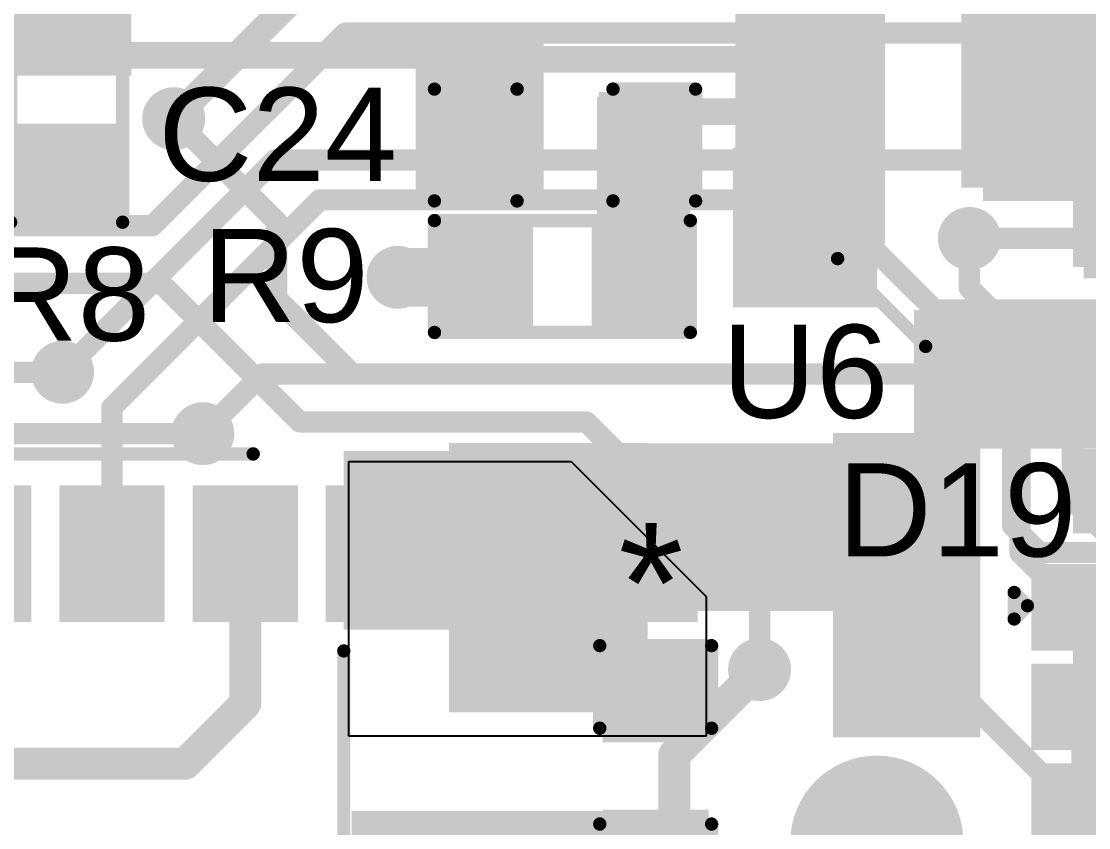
# Model space of a CAD drawing. Header units: millimetres. Extents: x -35.7 to 35.7, y -3.2 to 68.2.
# Drawn here: x 1.04 to 11.21, y 8.12 to 15.81 of the extents above; entities that cross this region are included whole.
import ezdxf

# ---------------------------------------------------------------- set-up
doc = ezdxf.new("R2010")
doc.units = ezdxf.units.MM
for name, color, linetype in [('BottomLayer', 5, 'Continuous'), ('BottomPaste', 16, 'Continuous'), ('BottomSolder', 6, 'Continuous'), ('Mechanical2', 216, 'Continuous'), ('PadHoleLayer', 156, 'Continuous'), ('TopLayer', 1, 'Continuous'), ('TopOverlay', 2, 'Continuous'), ('TopPaste', 8, 'Continuous'), ('TopSolder', 216, 'Continuous'), ('ViaHoleLayer', 16, 'Continuous')]:
    doc.layers.add(name, color=color, linetype=linetype)
doc.styles.add('Arial', font='', dxfattribs={"height": 0.2})
doc.styles.get('Arial').set_extended_font_data('Arial')

# ---------------------------------------------------------------- blocks, each defined once
blk = doc.blocks.new('SOT_23_6_12')
at = {"layer": 'TopLayer'}
for points in [[(-1.92, 1.26), (-0.7, 1.26), (-0.7, 0.64), (-1.92, 0.64)], [(0.7, 1.26), (1.92, 1.26), (1.92, 0.64), (0.7, 0.64)], [(-1.92, 0.31), (-0.7, 0.31), (-0.7, -0.31), (-1.92, -0.31)], [(0.7, 0.31), (1.92, 0.31), (1.92, -0.31), (0.7, -0.31)], [(-1.92, -0.64), (-0.7, -0.64), (-0.7, -1.26), (-1.92, -1.26)], [(0.7, -0.64), (1.92, -0.64), (1.92, -1.26), (0.7, -1.26)]]:
    blk.add_hatch(color=1, dxfattribs=at).paths.add_polyline_path(points)
at = {"layer": 'TopPaste'}
for points in [[(-1.92, 1.26), (-0.7, 1.26), (-0.7, 0.64), (-1.92, 0.64)], [(0.7, 1.26), (1.92, 1.26), (1.92, 0.64), (0.7, 0.64)], [(-1.92, 0.31), (-0.7, 0.31), (-0.7, -0.31), (-1.92, -0.31)], [(0.7, 0.31), (1.92, 0.31), (1.92, -0.31), (0.7, -0.31)], [(-1.92, -0.64), (-0.7, -0.64), (-0.7, -1.26), (-1.92, -1.26)], [(0.7, -0.64), (1.92, -0.64), (1.92, -1.26), (0.7, -1.26)]]:
    blk.add_hatch(color=8, dxfattribs=at).paths.add_polyline_path(points)
at = {"layer": 'TopSolder'}
for points in [[(-2.022, 1.362), (-0.598, 1.362), (-0.598, 0.538), (-2.022, 0.538)], [(0.598, 1.362), (2.022, 1.362), (2.022, 0.538), (0.598, 0.538)], [(-2.022, 0.412), (-0.598, 0.412), (-0.598, -0.412), (-2.022, -0.412)], [(0.598, 0.412), (2.022, 0.412), (2.022, -0.412), (0.598, -0.412)], [(-2.022, -0.538), (-0.598, -0.538), (-0.598, -1.362), (-2.022, -1.362)], [(0.598, -0.538), (2.022, -0.538), (2.022, -1.362), (0.598, -1.362)]]:
    blk.add_hatch(color=216, dxfattribs=at).paths.add_polyline_path(points)
at = {"layer": 'TopOverlay', "const_width": 0.127}
for points in [[(-0.889, 1.524), (0.864, 1.524)], [(-0.889, 1.424), (-0.889, 1.524)], [(0.864, 1.424), (0.864, 1.524)], [(-2.184, 1.092), (-2.057, 0.965)], [(-2.184, 0.838), (-2.184, 1.092)], [(-2.184, 0.838), (-2.057, 0.965)], [(-0.889, -1.524), (-0.889, -1.424)], [(0.864, -1.524), (0.864, -1.424)], [(-0.889, -1.524), (0.864, -1.524)]]:
    blk.add_lwpolyline(points, dxfattribs=at)
at = {"layer": 'TopOverlay', "const_width": 0.0635}
for points in [[(-0.921, 1.524, 1), (-0.857, 1.524, 1)], [(-0.921, 1.524, 1), (-0.857, 1.524, 1)], [(0.832, 1.524, 1), (0.895, 1.524, 1)], [(0.832, 1.524, 1), (0.895, 1.524, 1)], [(-0.921, 1.424, 1), (-0.857, 1.424, 1)], [(0.832, 1.424, 1), (0.895, 1.424, 1)], [(-2.216, 1.092, 1), (-2.153, 1.092, 1)], [(-2.216, 1.092, 1), (-2.153, 1.092, 1)], [(-2.089, 0.965, 1), (-2.026, 0.965, 1)], [(-2.089, 0.965, 1), (-2.026, 0.965, 1)], [(-2.216, 0.838, 1), (-2.153, 0.838, 1)], [(-2.216, 0.838, 1), (-2.153, 0.838, 1)], [(-0.921, -1.424, 1), (-0.857, -1.424, 1)], [(0.832, -1.424, 1), (0.895, -1.424, 1)], [(-0.921, -1.524, 1), (-0.857, -1.524, 1)], [(-0.921, -1.524, 1), (-0.857, -1.524, 1)], [(0.832, -1.524, 1), (0.895, -1.524, 1)], [(0.832, -1.524, 1), (0.895, -1.524, 1)]]:
    blk.add_lwpolyline(points, format="xyb", close=True, dxfattribs=at)
blk = doc.blocks.new('TACTILE_SWITCH_13MM_ACTUATOR_34')
at = {"layer": 'TopLayer'}
blk.add_hatch(color=1, dxfattribs=at).paths.add_polyline_path([(-5.25, -1.5), (-3.25, -1.5), (-3.25, -3), (-5.25, -3)])
at = {"layer": 'TopPaste'}
blk.add_hatch(color=8, dxfattribs=at).paths.add_polyline_path([(-5.25, -1.5), (-3.25, -1.5), (-3.25, -3), (-5.25, -3)])
at = {"layer": 'TopSolder'}
blk.add_hatch(color=216, dxfattribs=at).paths.add_polyline_path([(-5.352, -1.398), (-3.148, -1.398), (-3.148, -3.102), (-5.352, -3.102)])
at = {"layer": 'TopOverlay', "const_width": 0.127}
for points in [[(-3.15, 1.194), (-3.15, -1.194)], [(2.388, -3.073), (-2.286, -3.073)]]:
    blk.add_lwpolyline(points, dxfattribs=at)
at = {"layer": 'TopOverlay', "const_width": 0.0635}
for points in [[(-3.181, -1.194, 1), (-3.118, -1.194, 1)], [(-2.318, -3.073, 1), (-2.254, -3.073, 1)]]:
    blk.add_lwpolyline(points, format="xyb", close=True, dxfattribs=at)
blk = doc.blocks.new('RES0603_35')
at = {"layer": 'TopLayer'}
for points in [[(-0.381, 0.4445), (-0.381, -0.4445), (-1.143, -0.4445), (-1.143, 0.4445)], [(1.143, 0.4445), (1.143, -0.4445), (0.381, -0.4445), (0.381, 0.4445)]]:
    blk.add_hatch(color=1, dxfattribs=at).paths.add_polyline_path(points)
at = {"layer": 'TopPaste'}
for points in [[(-0.381, 0.4445), (-0.381, -0.4445), (-1.143, -0.4445), (-1.143, 0.4445)], [(1.143, 0.4445), (1.143, -0.4445), (0.381, -0.4445), (0.381, 0.4445)]]:
    blk.add_hatch(color=8, dxfattribs=at).paths.add_polyline_path(points)
at = {"layer": 'TopSolder'}
for points in [[(-0.2794, 0.5461), (-0.2794, -0.5461), (-1.2446, -0.5461), (-1.2446, 0.5461)], [(1.2446, 0.5461), (1.2446, -0.5461), (0.2794, -0.5461), (0.2794, 0.5461)]]:
    blk.add_hatch(color=216, dxfattribs=at).paths.add_polyline_path(points)
at = {"layer": 'TopOverlay', "const_width": 0.127}
for points in [[(-1.2192, -0.5334), (-1.2192, 0.5334)], [(-1.2192, 0.5334), (1.2192, 0.5334)], [(1.2192, -0.5334), (1.2192, 0.5334)], [(-1.2192, -0.5334), (1.2192, -0.5334)]]:
    blk.add_lwpolyline(points, dxfattribs=at)
at = {"layer": 'TopOverlay', "const_width": 0.0635}
for points in [[(-1.25095, 0.5334, 1), (-1.18745, 0.5334, 1)], [(-1.25095, 0.5334, 1), (-1.18745, 0.5334, 1)], [(1.18745, 0.5334, 1), (1.25095, 0.5334, 1)], [(1.18745, 0.5334, 1), (1.25095, 0.5334, 1)], [(-1.25095, -0.5334, 1), (-1.18745, -0.5334, 1)], [(-1.25095, -0.5334, 1), (-1.18745, -0.5334, 1)], [(1.18745, -0.5334, 1), (1.25095, -0.5334, 1)], [(1.18745, -0.5334, 1), (1.25095, -0.5334, 1)]]:
    blk.add_lwpolyline(points, format="xyb", close=True, dxfattribs=at)
blk = doc.blocks.new('16_SOIC_B_37')
at = {"layer": 'BottomLayer'}
for points in [[(3.65, 4.745), (5.65, 4.745), (5.65, 4.145), (3.65, 4.145)], [(3.65, 3.475), (5.65, 3.475), (5.65, 2.875), (3.65, 2.875)], [(3.65, 2.205), (5.65, 2.205), (5.65, 1.605), (3.65, 1.605)], [(3.65, 0.935), (5.65, 0.935), (5.65, 0.335), (3.65, 0.335)], [(3.65, -0.335), (5.65, -0.335), (5.65, -0.935), (3.65, -0.935)], [(3.65, -1.605), (5.65, -1.605), (5.65, -2.205), (3.65, -2.205)]]:
    blk.add_hatch(color=5, dxfattribs=at).paths.add_polyline_path(points)
at = {"layer": 'BottomPaste'}
for points in [[(3.65, 4.745), (5.65, 4.745), (5.65, 4.145), (3.65, 4.145)], [(3.65, 3.475), (5.65, 3.475), (5.65, 2.875), (3.65, 2.875)], [(3.65, 2.205), (5.65, 2.205), (5.65, 1.605), (3.65, 1.605)], [(3.65, 0.935), (5.65, 0.935), (5.65, 0.335), (3.65, 0.335)], [(3.65, -0.335), (5.65, -0.335), (5.65, -0.935), (3.65, -0.935)], [(3.65, -1.605), (5.65, -1.605), (5.65, -2.205), (3.65, -2.205)]]:
    blk.add_hatch(color=16, dxfattribs=at).paths.add_polyline_path(points)
at = {"layer": 'BottomSolder'}
for points in [[(3.548, 4.847), (5.752, 4.847), (5.752, 4.043), (3.548, 4.043)], [(3.548, 3.577), (5.752, 3.577), (5.752, 2.773), (3.548, 2.773)], [(3.548, 2.307), (5.752, 2.307), (5.752, 1.503), (3.548, 1.503)], [(3.548, 1.037), (5.752, 1.037), (5.752, 0.233), (3.548, 0.233)], [(3.548, -0.233), (5.752, -0.233), (5.752, -1.037), (3.548, -1.037)], [(3.548, -1.503), (5.752, -1.503), (5.752, -2.307), (3.548, -2.307)]]:
    blk.add_hatch(color=6, dxfattribs=at).paths.add_polyline_path(points)
blk = doc.blocks.new('CAP_0603_94')
at = {"layer": 'TopLayer'}
for points in [[(-0.381, 0.445), (-0.381, -0.445), (-1.143, -0.445), (-1.143, 0.445)], [(1.143, 0.445), (1.143, -0.445), (0.381, -0.445), (0.381, 0.445)]]:
    blk.add_hatch(color=1, dxfattribs=at).paths.add_polyline_path(points)
at = {"layer": 'TopPaste'}
for points in [[(-0.381, 0.445), (-0.381, -0.445), (-1.143, -0.445), (-1.143, 0.445)], [(1.143, 0.445), (1.143, -0.445), (0.381, -0.445), (0.381, 0.445)]]:
    blk.add_hatch(color=8, dxfattribs=at).paths.add_polyline_path(points)
at = {"layer": 'TopSolder'}
for points in [[(-0.321, 0.504), (-0.321, -0.504), (-1.203, -0.504), (-1.203, 0.504)], [(1.203, 0.504), (1.203, -0.504), (0.321, -0.504), (0.321, 0.504)]]:
    blk.add_hatch(color=216, dxfattribs=at).paths.add_polyline_path(points)
at = {"layer": 'TopOverlay', "const_width": 0.127}
for points in [[(-0.457, 0.533), (-1.245, 0.533)], [(-1.245, -0.533), (-1.245, 0.533)], [(1.245, 0.533), (0.457, 0.533)], [(1.245, -0.533), (1.245, 0.533)], [(-0.457, -0.533), (-1.245, -0.533)], [(1.245, -0.533), (0.457, -0.533)]]:
    blk.add_lwpolyline(points, dxfattribs=at)
at = {"layer": 'TopOverlay', "const_width": 0.0635}
for points in [[(-1.276, 0.533, 1), (-1.213, 0.533, 1)], [(-1.276, 0.533, 1), (-1.213, 0.533, 1)], [(-0.489, 0.533, 1), (-0.425, 0.533, 1)], [(0.425, 0.533, 1), (0.489, 0.533, 1)], [(1.213, 0.533, 1), (1.276, 0.533, 1)], [(1.213, 0.533, 1), (1.276, 0.533, 1)], [(-1.276, -0.533, 1), (-1.213, -0.533, 1)], [(-1.276, -0.533, 1), (-1.213, -0.533, 1)], [(-0.489, -0.533, 1), (-0.425, -0.533, 1)], [(0.425, -0.533, 1), (0.489, -0.533, 1)], [(1.213, -0.533, 1), (1.276, -0.533, 1)], [(1.213, -0.533, 1), (1.276, -0.533, 1)]]:
    blk.add_lwpolyline(points, format="xyb", close=True, dxfattribs=at)
blk = doc.blocks.new('C___0603_110')
at = {"layer": 'TopLayer'}
for points in [[(-0.381, 0.445), (-0.381, -0.445), (-1.143, -0.445), (-1.143, 0.445)], [(1.143, 0.445), (1.143, -0.445), (0.381, -0.445), (0.381, 0.445)]]:
    blk.add_hatch(color=1, dxfattribs=at).paths.add_polyline_path(points)
at = {"layer": 'TopPaste'}
for points in [[(-0.381, 0.445), (-0.381, -0.445), (-1.143, -0.445), (-1.143, 0.445)], [(1.143, 0.445), (1.143, -0.445), (0.381, -0.445), (0.381, 0.445)]]:
    blk.add_hatch(color=8, dxfattribs=at).paths.add_polyline_path(points)
at = {"layer": 'TopSolder'}
for points in [[(-0.321, 0.504), (-0.321, -0.504), (-1.203, -0.504), (-1.203, 0.504)], [(1.203, 0.504), (1.203, -0.504), (0.321, -0.504), (0.321, 0.504)]]:
    blk.add_hatch(color=216, dxfattribs=at).paths.add_polyline_path(points)
at = {"layer": 'TopOverlay', "const_width": 0.127}
for points in [[(-1.245, 0.533), (-0.457, 0.533)], [(-1.245, -0.533), (-1.245, 0.533)], [(0.457, 0.533), (1.245, 0.533)], [(1.245, -0.533), (1.245, 0.533)], [(-1.245, -0.533), (-0.457, -0.533)], [(0.457, -0.533), (1.245, -0.533)]]:
    blk.add_lwpolyline(points, dxfattribs=at)
at = {"layer": 'TopOverlay', "const_width": 0.0635}
for points in [[(-1.276, 0.533, 1), (-1.213, 0.533, 1)], [(-1.276, 0.533, 1), (-1.213, 0.533, 1)], [(-0.489, 0.533, 1), (-0.425, 0.533, 1)], [(0.425, 0.533, 1), (0.489, 0.533, 1)], [(1.213, 0.533, 1), (1.276, 0.533, 1)], [(1.213, 0.533, 1), (1.276, 0.533, 1)], [(-1.276, -0.533, 1), (-1.213, -0.533, 1)], [(-1.276, -0.533, 1), (-1.213, -0.533, 1)], [(-0.489, -0.533, 1), (-0.425, -0.533, 1)], [(0.425, -0.533, 1), (0.489, -0.533, 1)], [(1.213, -0.533, 1), (1.276, -0.533, 1)], [(1.213, -0.533, 1), (1.276, -0.533, 1)]]:
    blk.add_lwpolyline(points, format="xyb", close=True, dxfattribs=at)
blk = doc.blocks.new('M55_7012642R_B_133')
at = {"layer": 'BottomLayer'}
for points in [[(-10.715, -1.1), (-9.515, -1.1), (-9.515, -3.8), (-10.715, -3.8)], [(-7.22, -3.3), (-8.02, -3.3), (-8.02, -2.2), (-7.22, -2.2)], [(-5.95, -3.3), (-6.75, -3.3), (-6.75, -2.2), (-5.95, -2.2)], [(-4.68, -3.3), (-5.48, -3.3), (-5.48, -2.2), (-4.68, -2.2)], [(-3.41, -3.3), (-4.21, -3.3), (-4.21, -2.2), (-3.41, -2.2)], [(-2.14, -3.3), (-2.94, -3.3), (-2.94, -2.2), (-2.14, -2.2)]]:
    blk.add_hatch(color=5, dxfattribs=at).paths.add_polyline_path(points)
at = {"layer": 'BottomPaste'}
for points in [[(-10.715, -1.1), (-9.515, -1.1), (-9.515, -3.8), (-10.715, -3.8)], [(-7.22, -3.3), (-8.02, -3.3), (-8.02, -2.2), (-7.22, -2.2)], [(-5.95, -3.3), (-6.75, -3.3), (-6.75, -2.2), (-5.95, -2.2)], [(-4.68, -3.3), (-5.48, -3.3), (-5.48, -2.2), (-4.68, -2.2)], [(-3.41, -3.3), (-4.21, -3.3), (-4.21, -2.2), (-3.41, -2.2)], [(-2.14, -3.3), (-2.94, -3.3), (-2.94, -2.2), (-2.14, -2.2)]]:
    blk.add_hatch(color=16, dxfattribs=at).paths.add_polyline_path(points)
at = {"layer": 'BottomSolder'}
for points in [[(-10.817, -0.998), (-9.413, -0.998), (-9.413, -3.902), (-10.817, -3.902)], [(-7.118, -3.402), (-8.122, -3.402), (-8.122, -2.098), (-7.118, -2.098)], [(-5.848, -3.402), (-6.852, -3.402), (-6.852, -2.098), (-5.848, -2.098)], [(-4.578, -3.402), (-5.582, -3.402), (-5.582, -2.098), (-4.578, -2.098)], [(-3.308, -3.402), (-4.312, -3.402), (-4.312, -2.098), (-3.308, -2.098)], [(-2.038, -3.402), (-3.042, -3.402), (-3.042, -2.098), (-2.038, -2.098)], [(-0.768, -3.402), (-1.772, -3.402), (-1.772, -2.098), (-0.768, -2.098)]]:
    blk.add_hatch(color=6, dxfattribs=at).paths.add_polyline_path(points)
at = {"layer": 'PadHoleLayer'}
h = blk.add_hatch(color=156, dxfattribs=at)
edge = h.paths.add_edge_path()
edge.add_arc((-9.83, 0), 0.825, 0, 360)
blk = doc.blocks.new('RES0603_146')
at = {"layer": 'TopLayer'}
for points in [[(-0.381, 0.4445), (-0.381, -0.4445), (-1.143, -0.4445), (-1.143, 0.4445)], [(1.143, 0.4445), (1.143, -0.4445), (0.381, -0.4445), (0.381, 0.4445)]]:
    blk.add_hatch(color=1, dxfattribs=at).paths.add_polyline_path(points)
at = {"layer": 'TopPaste'}
for points in [[(-0.381, 0.4445), (-0.381, -0.4445), (-1.143, -0.4445), (-1.143, 0.4445)], [(1.143, 0.4445), (1.143, -0.4445), (0.381, -0.4445), (0.381, 0.4445)]]:
    blk.add_hatch(color=8, dxfattribs=at).paths.add_polyline_path(points)
at = {"layer": 'TopSolder'}
for points in [[(-0.2794, 0.5461), (-0.2794, -0.5461), (-1.2446, -0.5461), (-1.2446, 0.5461)], [(1.2446, 0.5461), (1.2446, -0.5461), (0.2794, -0.5461), (0.2794, 0.5461)]]:
    blk.add_hatch(color=216, dxfattribs=at).paths.add_polyline_path(points)
at = {"layer": 'TopOverlay', "const_width": 0.127}
for points in [[(-1.2192, 0.5334), (1.2192, 0.5334)], [(-1.2192, 0.5334), (-1.2192, -0.5334)], [(1.2192, 0.5334), (1.2192, -0.5334)], [(-1.2192, -0.5334), (1.2192, -0.5334)]]:
    blk.add_lwpolyline(points, dxfattribs=at)
at = {"layer": 'TopOverlay', "const_width": 0.0635}
for points in [[(-1.25095, 0.5334, 1), (-1.18745, 0.5334, 1)], [(-1.25095, 0.5334, 1), (-1.18745, 0.5334, 1)], [(1.18745, 0.5334, 1), (1.25095, 0.5334, 1)], [(1.18745, 0.5334, 1), (1.25095, 0.5334, 1)], [(-1.25095, -0.5334, 1), (-1.18745, -0.5334, 1)], [(-1.25095, -0.5334, 1), (-1.18745, -0.5334, 1)], [(1.18745, -0.5334, 1), (1.25095, -0.5334, 1)], [(1.18745, -0.5334, 1), (1.25095, -0.5334, 1)]]:
    blk.add_lwpolyline(points, format="xyb", close=True, dxfattribs=at)
blk = doc.blocks.new('48_TQFP_EP__7X7__165')
at = {"layer": 'TopLayer'}
for points in [[(2.5, 2.5), (2.5, -2.5), (-2.5, -2.5), (-2.5, 2.5)], [(-3.64, -0.59), (-3.64, -0.91), (-4.86, -0.91), (-4.86, -0.59)], [(-3.64, -1.09), (-3.64, -1.41), (-4.86, -1.41), (-4.86, -1.09)], [(-3.64, -1.59), (-3.64, -1.91), (-4.86, -1.91), (-4.86, -1.59)], [(-3.64, -2.09), (-3.64, -2.41), (-4.86, -2.41), (-4.86, -2.09)], [(-3.64, -2.59), (-3.64, -2.91), (-4.86, -2.91), (-4.86, -2.59)], [(-2.59, -3.64), (-2.59, -4.86), (-2.91, -4.86), (-2.91, -3.64)], [(-2.09, -3.64), (-2.09, -4.86), (-2.41, -4.86), (-2.41, -3.64)], [(-1.59, -3.64), (-1.59, -4.86), (-1.91, -4.86), (-1.91, -3.64)]]:
    blk.add_hatch(color=1, dxfattribs=at).paths.add_polyline_path(points)
at = {"layer": 'TopPaste'}
for points in [[(2.5, 2.5), (2.5, -2.5), (-2.5, -2.5), (-2.5, 2.5)], [(-3.64, -0.59), (-3.64, -0.91), (-4.86, -0.91), (-4.86, -0.59)], [(-3.64, -1.09), (-3.64, -1.41), (-4.86, -1.41), (-4.86, -1.09)], [(-3.64, -1.59), (-3.64, -1.91), (-4.86, -1.91), (-4.86, -1.59)], [(-3.64, -2.09), (-3.64, -2.41), (-4.86, -2.41), (-4.86, -2.09)], [(-3.64, -2.59), (-3.64, -2.91), (-4.86, -2.91), (-4.86, -2.59)], [(-2.59, -3.64), (-2.59, -4.86), (-2.91, -4.86), (-2.91, -3.64)], [(-2.09, -3.64), (-2.09, -4.86), (-2.41, -4.86), (-2.41, -3.64)], [(-1.59, -3.64), (-1.59, -4.86), (-1.91, -4.86), (-1.91, -3.64)]]:
    blk.add_hatch(color=8, dxfattribs=at).paths.add_polyline_path(points)
at = {"layer": 'TopSolder'}
for points in [[(2.602, 2.602), (2.602, -2.602), (-2.602, -2.602), (-2.602, 2.602)], [(-3.538, -0.488), (-3.538, -1.012), (-4.962, -1.012), (-4.962, -0.488)], [(-3.538, -0.988), (-3.538, -1.512), (-4.962, -1.512), (-4.962, -0.988)], [(-3.538, -1.488), (-3.538, -2.012), (-4.962, -2.012), (-4.962, -1.488)], [(-3.538, -1.988), (-3.538, -2.512), (-4.962, -2.512), (-4.962, -1.988)], [(-3.538, -2.488), (-3.538, -3.012), (-4.962, -3.012), (-4.962, -2.488)], [(-2.488, -3.538), (-2.488, -4.962), (-3.012, -4.962), (-3.012, -3.538)], [(-1.988, -3.538), (-1.988, -4.962), (-2.512, -4.962), (-2.512, -3.538)], [(-1.488, -3.538), (-1.488, -4.962), (-2.012, -4.962), (-2.012, -3.538)]]:
    blk.add_hatch(color=216, dxfattribs=at).paths.add_polyline_path(points)
at = {"layer": 'TopOverlay', "const_width": 0.127}
blk.add_lwpolyline([(-3.988, -3.15), (-3.15, -3.988)], dxfattribs=at)
at = {"layer": 'TopOverlay', "const_width": 0.0635}
for points in [[(-4.02, -3.15, 1), (-3.956, -3.15, 1)], [(-3.181, -3.988, 1), (-3.118, -3.988, 1)]]:
    blk.add_lwpolyline(points, format="xyb", close=True, dxfattribs=at)

msp = doc.modelspace()

# ---------------------------------------------------------------- hatches: boundary and pattern name
at = {"layer": 'BottomLayer'}
h = msp.add_hatch(color=5, dxfattribs=at)
edge = h.paths.add_edge_path()
edge.add_arc((10.541, 15.088), 0.3, 0, 360)
h = msp.add_hatch(color=5, dxfattribs=at)
edge = h.paths.add_edge_path()
edge.add_arc((2.493, 14.881), 0.3, 0, 360)
for points in [[(11.165, 13.36), (13.165, 13.36), (13.165, 14.168), (11.165, 14.168)], [(7.01, 11.788), (5.116, 11.788), (5.116, 9.22), (7.01, 9.22)], [(5.283, 10.185), (10.084, 10.185), (10.084, 11.786), (5.283, 11.786)], [(11.165, 9.754), (13.288, 9.754), (13.288, 10.465), (11.165, 10.465)], [(13.288, 8.488), (13.288, 9.55), (11.049, 9.55), (11.049, 8.488)]]:
    msp.add_hatch(color=5, dxfattribs=at).paths.add_polyline_path(points)
h = msp.add_hatch(color=5, dxfattribs=at)
edge = h.paths.add_edge_path()
edge.add_arc((10.077, 13.739), 0.3, 0, 360)
h = msp.add_hatch(color=5, dxfattribs=at)
edge = h.paths.add_edge_path()
edge.add_arc((8.204, 13.528), 0.3, 0, 360)
h = msp.add_hatch(color=5, dxfattribs=at)
edge = h.paths.add_edge_path()
edge.add_arc((4.631, 13.368), 0.3, 0, 360)
h = msp.add_hatch(color=5, dxfattribs=at)
edge = h.paths.add_edge_path()
edge.add_arc((1.434, 12.463), 0.3, 0, 360)
h = msp.add_hatch(color=5, dxfattribs=at)
edge = h.paths.add_edge_path()
edge.add_arc((2.771, 11.877), 0.3, 0, 360)
h = msp.add_hatch(color=5, dxfattribs=at)
edge = h.paths.add_edge_path()
edge.add_arc((7.823, 11.43), 0.3, 0, 360)
h = msp.add_hatch(color=5, dxfattribs=at)
edge = h.paths.add_edge_path()
edge.add_arc((8.509, 11.43), 0.3, 0, 360)
h = msp.add_hatch(color=5, dxfattribs=at)
edge = h.paths.add_edge_path()
edge.add_arc((5.486, 9.576), 0.3, 0, 360)
h = msp.add_hatch(color=5, dxfattribs=at)
edge = h.paths.add_edge_path()
edge.add_arc((6.172, 9.576), 0.3, 0, 360)
h = msp.add_hatch(color=5, dxfattribs=at)
edge = h.paths.add_edge_path()
edge.add_arc((8.077, 9.627), 0.3, 0, 360)
h = msp.add_hatch(color=5, dxfattribs=at)
edge = h.paths.add_edge_path()
edge.add_arc((9.398, 9.652), 0.3, 0, 360)
h = msp.add_hatch(color=5, dxfattribs=at)
edge = h.paths.add_edge_path()
edge.add_arc((11.454, 9.271), 0.3, 0, 360)
at = {"layer": 'BottomSolder'}
h = msp.add_hatch(color=6, dxfattribs=at)
edge = h.paths.add_edge_path()
edge.add_arc((10.541, 15.088), 0.15, 0, 360)
h = msp.add_hatch(color=6, dxfattribs=at)
edge = h.paths.add_edge_path()
edge.add_arc((2.493, 14.881), 0.15, 0, 360)
h = msp.add_hatch(color=6, dxfattribs=at)
edge = h.paths.add_edge_path()
edge.add_arc((10.077, 13.739), 0.15, 0, 360)
h = msp.add_hatch(color=6, dxfattribs=at)
edge = h.paths.add_edge_path()
edge.add_arc((8.204, 13.528), 0.15, 0, 360)
h = msp.add_hatch(color=6, dxfattribs=at)
edge = h.paths.add_edge_path()
edge.add_arc((4.631, 13.368), 0.15, 0, 360)
h = msp.add_hatch(color=6, dxfattribs=at)
edge = h.paths.add_edge_path()
edge.add_arc((1.434, 12.463), 0.15, 0, 360)
h = msp.add_hatch(color=6, dxfattribs=at)
edge = h.paths.add_edge_path()
edge.add_arc((2.771, 11.877), 0.15, 0, 360)
h = msp.add_hatch(color=6, dxfattribs=at)
edge = h.paths.add_edge_path()
edge.add_arc((7.823, 11.43), 0.15, 0, 360)
h = msp.add_hatch(color=6, dxfattribs=at)
edge = h.paths.add_edge_path()
edge.add_arc((8.509, 11.43), 0.15, 0, 360)
h = msp.add_hatch(color=6, dxfattribs=at)
edge = h.paths.add_edge_path()
edge.add_arc((8.077, 9.627), 0.15, 0, 360)
h = msp.add_hatch(color=6, dxfattribs=at)
edge = h.paths.add_edge_path()
edge.add_arc((9.398, 9.652), 0.15, 0, 360)
h = msp.add_hatch(color=6, dxfattribs=at)
edge = h.paths.add_edge_path()
edge.add_arc((5.486, 9.576), 0.15, 0, 360)
h = msp.add_hatch(color=6, dxfattribs=at)
edge = h.paths.add_edge_path()
edge.add_arc((6.172, 9.576), 0.15, 0, 360)
at = {"layer": 'TopLayer'}
for points in [[(10.001, 14.223), (10.947, 14.223), (10.947, 19.197), (10.001, 19.197)], [(0.871, 15.291), (2.09, 15.291), (2.09, 16.434), (0.871, 16.434)], [(4.801, 14.144), (6.02, 14.144), (6.02, 15.613), (4.801, 15.613)], [(6.528, 12.929), (7.417, 12.929), (7.417, 15.088), (6.528, 15.088)], [(7.823, 13.081), (9.195, 13.081), (9.195, 14.605), (7.823, 14.605)], [(9.55, 11.837), (10.211, 11.837), (10.211, 13.057), (9.55, 13.057)], [(4.191, 7.366), (7.531, 7.366), (7.531, 8.28), (4.191, 8.28)]]:
    msp.add_hatch(color=1, dxfattribs=at).paths.add_polyline_path(points)
h = msp.add_hatch(color=1, dxfattribs=at)
edge = h.paths.add_edge_path()
edge.add_arc((10.541, 15.088), 0.3, 0, 360)
h = msp.add_hatch(color=1, dxfattribs=at)
edge = h.paths.add_edge_path()
edge.add_arc((2.493, 14.881), 0.3, 0, 360)
h = msp.add_hatch(color=1, dxfattribs=at)
edge = h.paths.add_edge_path()
edge.add_arc((10.077, 13.739), 0.3, 0, 360)
h = msp.add_hatch(color=1, dxfattribs=at)
edge = h.paths.add_edge_path()
edge.add_arc((8.204, 13.528), 0.3, 0, 360)
h = msp.add_hatch(color=1, dxfattribs=at)
edge = h.paths.add_edge_path()
edge.add_arc((4.631, 13.368), 0.3, 0, 360)
h = msp.add_hatch(color=1, dxfattribs=at)
edge = h.paths.add_edge_path()
edge.add_arc((1.434, 12.463), 0.3, 0, 360)
h = msp.add_hatch(color=1, dxfattribs=at)
edge = h.paths.add_edge_path()
edge.add_arc((2.771, 11.877), 0.3, 0, 360)
h = msp.add_hatch(color=1, dxfattribs=at)
edge = h.paths.add_edge_path()
edge.add_arc((7.823, 11.43), 0.3, 0, 360)
h = msp.add_hatch(color=1, dxfattribs=at)
edge = h.paths.add_edge_path()
edge.add_arc((8.509, 11.43), 0.3, 0, 360)
h = msp.add_hatch(color=1, dxfattribs=at)
edge = h.paths.add_edge_path()
edge.add_arc((5.486, 9.576), 0.3, 0, 360)
h = msp.add_hatch(color=1, dxfattribs=at)
edge = h.paths.add_edge_path()
edge.add_arc((6.172, 9.576), 0.3, 0, 360)
h = msp.add_hatch(color=1, dxfattribs=at)
edge = h.paths.add_edge_path()
edge.add_arc((8.077, 9.627), 0.3, 0, 360)
h = msp.add_hatch(color=1, dxfattribs=at)
edge = h.paths.add_edge_path()
edge.add_arc((9.398, 9.652), 0.3, 0, 360)
h = msp.add_hatch(color=1, dxfattribs=at)
edge = h.paths.add_edge_path()
edge.add_arc((11.454, 9.271), 0.3, 0, 360)
at = {"layer": 'TopSolder'}
h = msp.add_hatch(color=216, dxfattribs=at)
edge = h.paths.add_edge_path()
edge.add_arc((10.541, 15.088), 0.15, 0, 360)
h = msp.add_hatch(color=216, dxfattribs=at)
edge = h.paths.add_edge_path()
edge.add_arc((2.493, 14.881), 0.15, 0, 360)
h = msp.add_hatch(color=216, dxfattribs=at)
edge = h.paths.add_edge_path()
edge.add_arc((10.077, 13.739), 0.15, 0, 360)
h = msp.add_hatch(color=216, dxfattribs=at)
edge = h.paths.add_edge_path()
edge.add_arc((8.204, 13.528), 0.15, 0, 360)
h = msp.add_hatch(color=216, dxfattribs=at)
edge = h.paths.add_edge_path()
edge.add_arc((4.631, 13.368), 0.15, 0, 360)
h = msp.add_hatch(color=216, dxfattribs=at)
edge = h.paths.add_edge_path()
edge.add_arc((1.434, 12.463), 0.15, 0, 360)
h = msp.add_hatch(color=216, dxfattribs=at)
edge = h.paths.add_edge_path()
edge.add_arc((2.771, 11.877), 0.15, 0, 360)
h = msp.add_hatch(color=216, dxfattribs=at)
edge = h.paths.add_edge_path()
edge.add_arc((7.823, 11.43), 0.15, 0, 360)
h = msp.add_hatch(color=216, dxfattribs=at)
edge = h.paths.add_edge_path()
edge.add_arc((8.509, 11.43), 0.15, 0, 360)
h = msp.add_hatch(color=216, dxfattribs=at)
edge = h.paths.add_edge_path()
edge.add_arc((8.077, 9.627), 0.15, 0, 360)
h = msp.add_hatch(color=216, dxfattribs=at)
edge = h.paths.add_edge_path()
edge.add_arc((9.398, 9.652), 0.15, 0, 360)
h = msp.add_hatch(color=216, dxfattribs=at)
edge = h.paths.add_edge_path()
edge.add_arc((5.486, 9.576), 0.15, 0, 360)
h = msp.add_hatch(color=216, dxfattribs=at)
edge = h.paths.add_edge_path()
edge.add_arc((6.172, 9.576), 0.15, 0, 360)
at = {"layer": 'ViaHoleLayer'}
h = msp.add_hatch(color=16, dxfattribs=at)
edge = h.paths.add_edge_path()
edge.add_arc((10.541, 15.088), 0.15, 0, 360)
h = msp.add_hatch(color=16, dxfattribs=at)
edge = h.paths.add_edge_path()
edge.add_arc((2.493, 14.881), 0.15, 0, 360)
h = msp.add_hatch(color=16, dxfattribs=at)
edge = h.paths.add_edge_path()
edge.add_arc((10.077, 13.739), 0.15, 0, 360)
h = msp.add_hatch(color=16, dxfattribs=at)
edge = h.paths.add_edge_path()
edge.add_arc((8.204, 13.528), 0.15, 0, 360)
h = msp.add_hatch(color=16, dxfattribs=at)
edge = h.paths.add_edge_path()
edge.add_arc((4.631, 13.368), 0.15, 0, 360)
h = msp.add_hatch(color=16, dxfattribs=at)
edge = h.paths.add_edge_path()
edge.add_arc((1.434, 12.463), 0.15, 0, 360)
h = msp.add_hatch(color=16, dxfattribs=at)
edge = h.paths.add_edge_path()
edge.add_arc((2.771, 11.877), 0.15, 0, 360)
h = msp.add_hatch(color=16, dxfattribs=at)
edge = h.paths.add_edge_path()
edge.add_arc((7.823, 11.43), 0.15, 0, 360)
h = msp.add_hatch(color=16, dxfattribs=at)
edge = h.paths.add_edge_path()
edge.add_arc((8.509, 11.43), 0.15, 0, 360)
h = msp.add_hatch(color=16, dxfattribs=at)
edge = h.paths.add_edge_path()
edge.add_arc((8.077, 9.627), 0.15, 0, 360)
h = msp.add_hatch(color=16, dxfattribs=at)
edge = h.paths.add_edge_path()
edge.add_arc((9.398, 9.652), 0.15, 0, 360)
h = msp.add_hatch(color=16, dxfattribs=at)
edge = h.paths.add_edge_path()
edge.add_arc((5.486, 9.576), 0.15, 0, 360)
h = msp.add_hatch(color=16, dxfattribs=at)
edge = h.paths.add_edge_path()
edge.add_arc((6.172, 9.576), 0.15, 0, 360)

# ---------------------------------------------------------------- linework, layer by layer
at = {"layer": 'BottomLayer'}
for points, const_width in [([(-3.175, 11.633), (3.761, 18.57)], 0.203), ([(2.493, 14.881), (3.817, 16.205)], 0.254), ([(2.292, 13.861), (4.128, 15.697)], 0.203), ([(4.128, 15.697), (16.376, 15.697)], 0.203), ([(1.434, 12.463), (3.458, 14.488)], 0.203), ([(3.458, 14.488), (13.811, 14.488)], 0.203), ([(1.905, 12.127), (3.886, 14.107)], 0.203), ([(3.886, 14.107), (8.696, 14.107)], 0.203), ([(8.696, 14.107), (10.87, 11.933)], 0.203), ([(0.399, 13.861), (2.292, 13.861)], 0.203), ([(10.077, 13.266), (10.077, 13.739)], 0.203), ([(10.077, 13.266), (10.744, 12.598)], 0.203), ([(10.744, 12.598), (12.165, 12.598)], 0.203), ([(2.771, 11.877), (3.34, 12.446)], 0.203), ([(3.34, 12.446), (9.819, 12.446)], 0.203), ([(9.819, 12.446), (10.49, 11.774)], 0.203), ([(1.905, 10.732), (1.905, 12.127)], 0.203), ([(10.87, 11.933), (18.191, 11.933)], 0.203), ([(10.49, 10.997), (10.49, 11.774)], 0.203), ([(10.49, 10.997), (10.743, 10.744)], 0.203), ([(3.175, 9.301), (3.175, 10.732)], 0.305), ([(10.743, 10.744), (17.553, 10.744)], 0.203), ([(9.398, 10.35), (9.48, 10.432)], 0.508), ([(9.398, 9.652), (9.398, 10.35)], 0.508), ([(7.264, 8.814), (8.077, 9.627)], 0.305), ([(2.603, 8.729), (3.175, 9.301)], 0.305), ([(7.264, 7.587), (7.264, 8.814)], 0.305), ([(-3.353, 8.729), (2.603, 8.729)], 0.305)]:
    msp.add_lwpolyline(points, dxfattribs=dict(at, const_width=const_width))
for points, const_width in [([(4.078, 15.697, 1), (4.179, 15.697, 1)], 0.102), ([(4.078, 15.697, 1), (4.179, 15.697, 1)], 0.102), ([(2.429, 14.881, 1), (2.556, 14.881, 1)], 0.127), ([(3.408, 14.488, 1), (3.509, 14.488, 1)], 0.102), ([(3.408, 14.488, 1), (3.509, 14.488, 1)], 0.102), ([(3.835, 14.107, 1), (3.936, 14.107, 1)], 0.102), ([(3.835, 14.107, 1), (3.936, 14.107, 1)], 0.102), ([(8.645, 14.107, 1), (8.747, 14.107, 1)], 0.102), ([(8.645, 14.107, 1), (8.747, 14.107, 1)], 0.102), ([(2.241, 13.861, 1), (2.343, 13.861, 1)], 0.102), ([(2.241, 13.861, 1), (2.343, 13.861, 1)], 0.102), ([(10.026, 13.739, 1), (10.127, 13.739, 1)], 0.102), ([(10.026, 13.266, 1), (10.127, 13.266, 1)], 0.102), ([(10.026, 13.266, 1), (10.127, 13.266, 1)], 0.102), ([(10.693, 12.598, 1), (10.795, 12.598, 1)], 0.102), ([(10.693, 12.598, 1), (10.795, 12.598, 1)], 0.102), ([(1.383, 12.463, 1), (1.484, 12.463, 1)], 0.102), ([(3.289, 12.446, 1), (3.391, 12.446, 1)], 0.102), ([(3.289, 12.446, 1), (3.391, 12.446, 1)], 0.102), ([(9.768, 12.446, 1), (9.869, 12.446, 1)], 0.102), ([(9.768, 12.446, 1), (9.869, 12.446, 1)], 0.102), ([(1.854, 12.127, 1), (1.956, 12.127, 1)], 0.102), ([(1.854, 12.127, 1), (1.956, 12.127, 1)], 0.102), ([(10.819, 11.933, 1), (10.921, 11.933, 1)], 0.102), ([(10.819, 11.933, 1), (10.921, 11.933, 1)], 0.102), ([(2.72, 11.877, 1), (2.822, 11.877, 1)], 0.102), ([(10.439, 11.774, 1), (10.541, 11.774, 1)], 0.102), ([(10.439, 11.774, 1), (10.541, 11.774, 1)], 0.102), ([(10.439, 10.997, 1), (10.541, 10.997, 1)], 0.102), ([(10.439, 10.997, 1), (10.541, 10.997, 1)], 0.102), ([(3.099, 10.732, 1), (3.251, 10.732, 1)], 0.152), ([(1.854, 10.732, 1), (1.956, 10.732, 1)], 0.102), ([(10.692, 10.744, 1), (10.794, 10.744, 1)], 0.102), ([(10.692, 10.744, 1), (10.794, 10.744, 1)], 0.102), ([(9.353, 10.432, 1), (9.607, 10.432, 1)], 0.254), ([(9.271, 10.35, 1), (9.525, 10.35, 1)], 0.254), ([(9.271, 10.35, 1), (9.525, 10.35, 1)], 0.254), ([(9.271, 9.652, 1), (9.525, 9.652, 1)], 0.254), ([(8.001, 9.627, 1), (8.153, 9.627, 1)], 0.152), ([(3.099, 9.301, 1), (3.251, 9.301, 1)], 0.152), ([(3.099, 9.301, 1), (3.251, 9.301, 1)], 0.152), ([(7.188, 8.814, 1), (7.341, 8.814, 1)], 0.152), ([(7.188, 8.814, 1), (7.341, 8.814, 1)], 0.152), ([(2.526, 8.729, 1), (2.679, 8.729, 1)], 0.152), ([(2.526, 8.729, 1), (2.679, 8.729, 1)], 0.152)]:
    msp.add_lwpolyline(points, format="xyb", close=True, dxfattribs=dict(at, const_width=const_width))
at = {"layer": 'Mechanical2', "const_width": 0.381}
msp.add_lwpolyline([(30.744, 14.75, -0.267949), (0, -3)], format="xyb", dxfattribs=at)
at = {"layer": 'TopLayer'}
for p, q in [((4.164, 8.992), (4.164, 11.612)), ((4.164, 11.612), (6.28, 11.612)), ((6.28, 11.612), (7.569, 10.323)), ((7.569, 10.323), (7.569, 8.992)), ((7.569, 8.992), (4.164, 8.992))]:
    msp.add_line(p, q, dxfattribs=at)
for points, const_width in [([(1.163, 15.48), (1.169, 15.486)], 0.254), ([(1.169, 15.486), (5.372, 15.486)], 0.254), ([(5.372, 15.486), (5.41, 15.447)], 0.254), ([(5.41, 15.447), (8.559, 15.447)], 0.254), ([(6.858, 14.947), (8.559, 14.947)], 0.254), ([(2.493, 14.881), (3.476, 13.898)], 0.203), ([(0.635, 14.351), (1.473, 14.351)], 0.559), ([(8.509, 14.186), (8.534, 14.161)], 0.559), ([(8.534, 13.947), (8.534, 14.161)], 0.559), ([(8.517, 13.93), (8.534, 13.947)], 0.559), ([(8.517, 13.368), (8.517, 13.93)], 0.559), ([(3.476, 13.166), (3.476, 13.898)], 0.203), ([(10.077, 13.739), (11.735, 13.739)], 0.203), ([(4.631, 13.368), (5.428, 13.368)], 0.559), ([(5.428, 13.368), (5.436, 13.376)], 0.559), ([(8.509, 13.36), (8.517, 13.368)], 0.559), ([(-0.642, 13.31), (2.375, 13.31)], 0.203), ([(2.375, 13.31), (3.695, 11.989)], 0.203), ([(3.476, 13.166), (4.196, 12.446)], 0.203), ([(-0.652, 12.463), (1.434, 12.463)], 0.203), ([(4.196, 12.446), (9.855, 12.446)], 0.203), ([(9.881, 12.447), (9.97, 12.358)], 0.203), ([(9.97, 12.358), (10.059, 12.447)], 0.203), ([(10.059, 12.447), (10.079, 12.427)], 0.254), ([(10.559, 10.74), (10.559, 12.447)], 0.203), ([(9.855, 12.244), (9.97, 12.358)], 0.203), ([(9.97, 12.358), (9.99, 12.338)], 0.203), ([(9.99, 12.338), (10.058, 12.269)], 0.203), ([(10.058, 9.341), (10.058, 12.269)], 0.203), ([(3.695, 11.989), (6.426, 11.989)], 0.203), ([(6.426, 11.989), (8.077, 10.338)], 0.203), ([(11.059, 11.246), (11.059, 11.964)], 0.203), ([(-0.904, 11.877), (2.771, 11.877)], 0.203), ([(5.495, 10.861), (5.835, 11.201)], 0.635), ([(11.059, 11.246), (11.545, 10.76)], 0.203), ([(10.559, 10.74), (11.078, 10.221)], 0.203), ([(8.077, 9.627), (8.077, 10.338)], 0.203), ([(11.078, 10.221), (11.378, 10.221)], 0.203), ([(6.045, 9.55), (6.845, 9.55)], 0.635), ([(6.845, 9.55), (7.023, 9.373)], 0.635), ([(7.023, 9.373), (7.087, 9.373)], 0.635), ([(10.058, 9.341), (11.024, 8.375)], 0.203)]:
    msp.add_lwpolyline(points, dxfattribs=dict(at, const_width=const_width))
for points, const_width in [([(1.099, 15.48, 1), (1.226, 15.48, 1)], 0.127), ([(1.105, 15.486, 1), (1.232, 15.486, 1)], 0.127), ([(1.105, 15.486, 1), (1.232, 15.486, 1)], 0.127), ([(5.308, 15.486, 1), (5.435, 15.486, 1)], 0.127), ([(5.308, 15.486, 1), (5.435, 15.486, 1)], 0.127), ([(5.347, 15.447, 1), (5.474, 15.447, 1)], 0.127), ([(5.347, 15.447, 1), (5.474, 15.447, 1)], 0.127), ([(8.495, 15.447, 1), (8.622, 15.447, 1)], 0.127), ([(6.795, 14.947, 1), (6.921, 14.947, 1)], 0.127), ([(8.495, 14.947, 1), (8.622, 14.947, 1)], 0.127), ([(2.442, 14.881, 1), (2.544, 14.881, 1)], 0.102), ([(1.333, 14.351, 1), (1.613, 14.351, 1)], 0.279), ([(8.369, 14.186, 1), (8.649, 14.186, 1)], 0.279), ([(8.395, 14.161, 1), (8.674, 14.161, 1)], 0.279), ([(8.395, 14.161, 1), (8.674, 14.161, 1)], 0.279), ([(8.377, 13.93, 1), (8.657, 13.93, 1)], 0.279), ([(8.377, 13.93, 1), (8.657, 13.93, 1)], 0.279), ([(8.395, 13.947, 1), (8.674, 13.947, 1)], 0.279), ([(8.395, 13.947, 1), (8.674, 13.947, 1)], 0.279), ([(3.425, 13.898, 1), (3.527, 13.898, 1)], 0.102), ([(3.425, 13.898, 1), (3.527, 13.898, 1)], 0.102), ([(10.026, 13.739, 1), (10.127, 13.739, 1)], 0.102), ([(4.491, 13.368, 1), (4.77, 13.368, 1)], 0.279), ([(5.288, 13.368, 1), (5.567, 13.368, 1)], 0.279), ([(5.288, 13.368, 1), (5.567, 13.368, 1)], 0.279), ([(5.296, 13.376, 1), (5.575, 13.376, 1)], 0.279), ([(8.369, 13.36, 1), (8.649, 13.36, 1)], 0.279), ([(8.377, 13.368, 1), (8.657, 13.368, 1)], 0.279), ([(8.377, 13.368, 1), (8.657, 13.368, 1)], 0.279), ([(2.324, 13.31, 1), (2.425, 13.31, 1)], 0.102), ([(2.324, 13.31, 1), (2.425, 13.31, 1)], 0.102), ([(3.425, 13.166, 1), (3.527, 13.166, 1)], 0.102), ([(3.425, 13.166, 1), (3.527, 13.166, 1)], 0.102), ([(1.383, 12.463, 1), (1.484, 12.463, 1)], 0.102), ([(4.145, 12.446, 1), (4.247, 12.446, 1)], 0.102), ([(4.145, 12.446, 1), (4.247, 12.446, 1)], 0.102), ([(9.804, 12.446, 1), (9.906, 12.446, 1)], 0.102), ([(9.83, 12.447, 1), (9.931, 12.447, 1)], 0.102), ([(9.995, 12.447, 1), (10.122, 12.447, 1)], 0.127), ([(10.015, 12.427, 1), (10.142, 12.427, 1)], 0.127), ([(10.008, 12.447, 1), (10.11, 12.447, 1)], 0.102), ([(10.508, 12.447, 1), (10.61, 12.447, 1)], 0.102), ([(9.919, 12.358, 1), (10.021, 12.358, 1)], 0.102), ([(9.919, 12.358, 1), (10.021, 12.358, 1)], 0.102), ([(9.919, 12.358, 1), (10.021, 12.358, 1)], 0.102), ([(9.919, 12.358, 1), (10.021, 12.358, 1)], 0.102), ([(9.939, 12.338, 1), (10.041, 12.338, 1)], 0.102), ([(9.939, 12.338, 1), (10.041, 12.338, 1)], 0.102), ([(9.804, 12.244, 1), (9.906, 12.244, 1)], 0.102), ([(10.008, 12.269, 1), (10.109, 12.269, 1)], 0.102), ([(10.008, 12.269, 1), (10.109, 12.269, 1)], 0.102), ([(3.645, 11.989, 1), (3.746, 11.989, 1)], 0.102), ([(3.645, 11.989, 1), (3.746, 11.989, 1)], 0.102), ([(6.375, 11.989, 1), (6.477, 11.989, 1)], 0.102), ([(6.375, 11.989, 1), (6.477, 11.989, 1)], 0.102), ([(11.008, 11.964, 1), (11.11, 11.964, 1)], 0.102), ([(2.72, 11.877, 1), (2.822, 11.877, 1)], 0.102), ([(5.677, 11.201, 1), (5.994, 11.201, 1)], 0.318), ([(11.008, 11.246, 1), (11.11, 11.246, 1)], 0.102), ([(11.008, 11.246, 1), (11.11, 11.246, 1)], 0.102), ([(5.336, 10.861, 1), (5.653, 10.861, 1)], 0.318), ([(10.508, 10.74, 1), (10.61, 10.74, 1)], 0.102), ([(10.508, 10.74, 1), (10.61, 10.74, 1)], 0.102), ([(8.026, 10.338, 1), (8.128, 10.338, 1)], 0.102), ([(8.026, 10.338, 1), (8.128, 10.338, 1)], 0.102), ([(11.027, 10.221, 1), (11.129, 10.221, 1)], 0.102), ([(11.027, 10.221, 1), (11.129, 10.221, 1)], 0.102), ([(5.886, 9.55, 1), (6.204, 9.55, 1)], 0.318), ([(6.687, 9.55, 1), (7.004, 9.55, 1)], 0.318), ([(6.687, 9.55, 1), (7.004, 9.55, 1)], 0.318), ([(6.864, 9.373, 1), (7.182, 9.373, 1)], 0.318), ([(6.864, 9.373, 1), (7.182, 9.373, 1)], 0.318), ([(6.928, 9.373, 1), (7.245, 9.373, 1)], 0.318), ([(8.026, 9.627, 1), (8.128, 9.627, 1)], 0.102), ([(10.008, 9.341, 1), (10.109, 9.341, 1)], 0.102), ([(10.008, 9.341, 1), (10.109, 9.341, 1)], 0.102), ([(10.973, 8.375, 1), (11.074, 8.375, 1)], 0.102)]:
    msp.add_lwpolyline(points, format="xyb", close=True, dxfattribs=dict(at, const_width=const_width))

# ---------------------------------------------------------------- block references
for name, p in [('48_TQFP_EP__7X7__165', (12.809, 16.697)), ('C___0603_110', (6.223, 14.63)), ('RES0603_35', (6.198, 13.376)), ('SOT_23_6_12', (12.688, 9.271))]:
    msp.add_blockref(name, p)
for name, p, rotation in [('16_SOIC_B_37', (16.815, 13.233), 180), ('RES0603_146', (1.473, 15.113), 90), ('M55_7012642R_B_133', (-0.635, 7.982), 180), ('TACTILE_SWITCH_13MM_ACTUATOR_34', (0.965, 8.611), 180), ('CAP_0603_94', (7.087, 8.611), 270)]:
    msp.add_blockref(name, p, dxfattribs=dict(rotation=rotation))

# ---------------------------------------------------------------- texts
at = {"layer": 'TopOverlay', "style": 'Arial'}
for s, p in [('C24', (2.346, 14.288)), ('R9', (2.765, 12.941)), ('R8', (0.682, 12.764)), ('U6', (7.718, 12.027)), ('D19', (8.821, 10.706))]:
    msp.add_text(s, height=0.889, dxfattribs=at).set_placement(p)
msp.add_text('*', height=1.143, rotation=360, dxfattribs=at).set_placement((6.731, 9.881))

doc.saveas('drawing.dxf')
